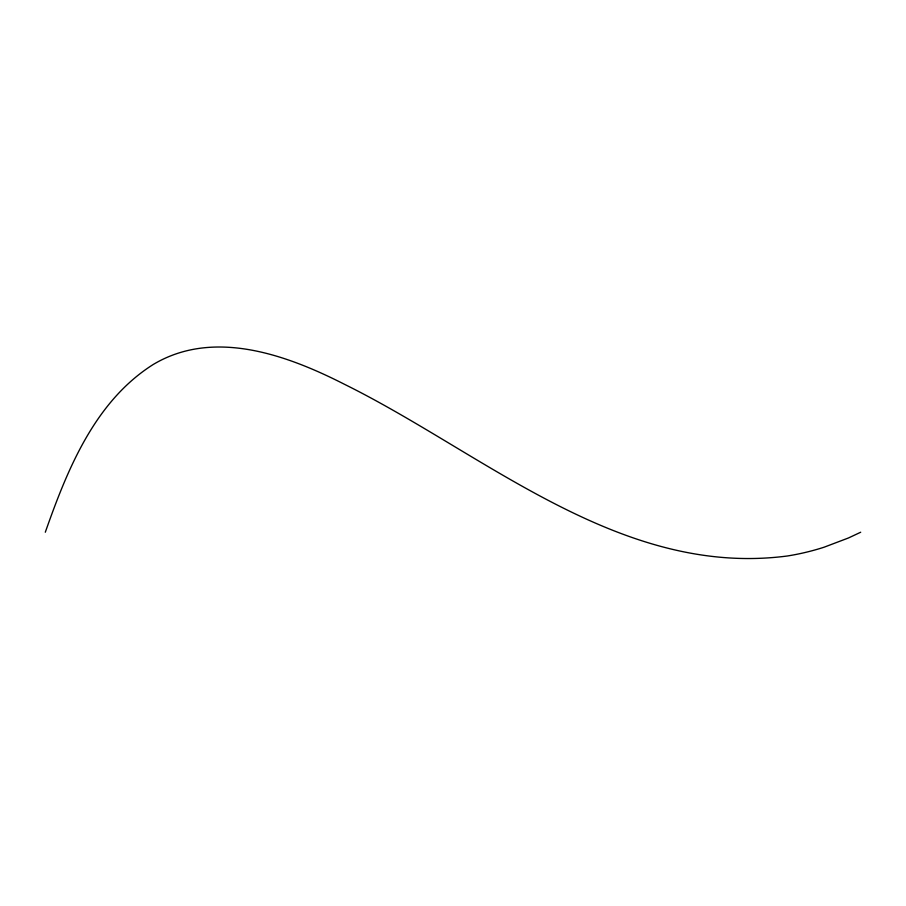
<?xml version="1.0" encoding="UTF-8"?>
<svg xmlns="http://www.w3.org/2000/svg" width="906" height="906" viewBox="0 0 906 906"><rect width="100%" height="100%" fill="white"/><g stroke="black" fill="none" stroke-linecap="round" stroke-linejoin="round"><path stroke-width="1.36" d="M45.3 532.23C67.304 469.716 94.688 401.505 153.159 364.529C213.737 328.266 286.998 355.027 344.484 384.303C484.563 453.532 620.395 577.858 787.382 555.99A246.206 246.206 0 0 0 824.018 547.235L848.469 537.971L860.7 532.23"/></g></svg>
